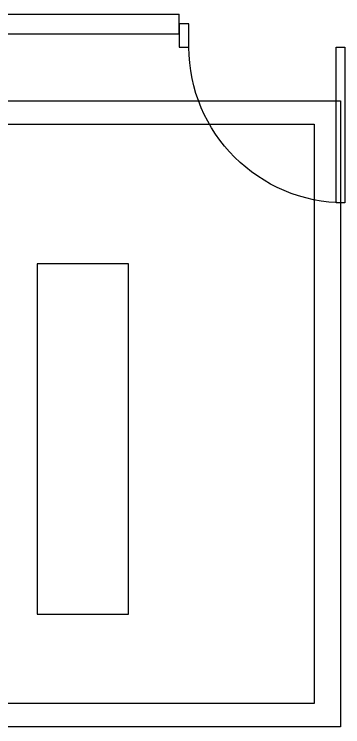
# Model space of a CAD drawing. Header units: millimetres. Extents: x 396 to 72702, y -25197 to 16014.
# Drawn here: x 23818 to 25504, y 2193 to 5854 of the extents above; entities that cross this region are included whole.
import ezdxf

# ---------------------------------------------------------------- set-up
doc = ezdxf.new("R2010")
doc.units = ezdxf.units.MM
doc.header["$MEASUREMENT"] = 0
doc.layers.add('AR doors', color=4, linetype='Continuous')

# ---------------------------------------------------------------- blocks, each defined once
blk = doc.blocks.new('D910')
blk.add_lwpolyline([(405, 0), (405, 810), (360, 810), (360, 0), (405, 0)])
at = {"color": 0}
blk.add_arc((405, 0), 810, 90, 180, dxfattribs=at)

msp = doc.modelspace()

# ---------------------------------------------------------------- linework, layer by layer
for p, q in [((23280.88, 5853.97), (24664.22, 5853.97)), ((24664.22, 5753.97), (24664.22, 5853.97)), ((21776.52, 5753.97), (24664.22, 5753.97))]:
    msp.add_line(p, q)
at = {"color": 7}
for points in [[(22555.02, 4922.84), (22555.02, 5408.78), (25492.52, 5408.78), (25492.52, 2192.78), (22555.02, 2192.78), (22555.02, 2657.83)], [(22662.52, 4922.84), (22662.52, 5289.78), (25357.52, 5289.78), (25357.52, 2312.78), (22662.52, 2312.78), (22662.52, 2657.83)]]:
    msp.add_lwpolyline(points, dxfattribs=at)
msp.add_lwpolyline([(23934.47, 2771.59), (24404.47, 2771.59), (24404.47, 4571.59), (23934.47, 4571.59)], close=True)
at = {"layer": 'AR doors', "color": 7}
msp.add_lwpolyline([(24714.23, 5803.97), (24664.82, 5803.97), (24664.82, 5685.36), (24714.23, 5685.36)], close=True, dxfattribs=at)

# ---------------------------------------------------------------- block references
at = {"layer": 'AR doors', "color": 250, "xscale": -0.9883606905187731, "yscale": 0.9883606905187731, "zscale": 0.9883606905187731, "rotation": 180}
msp.add_blockref('D910', (25114.52, 5685.36), dxfattribs=at)

doc.saveas('drawing.dxf')
